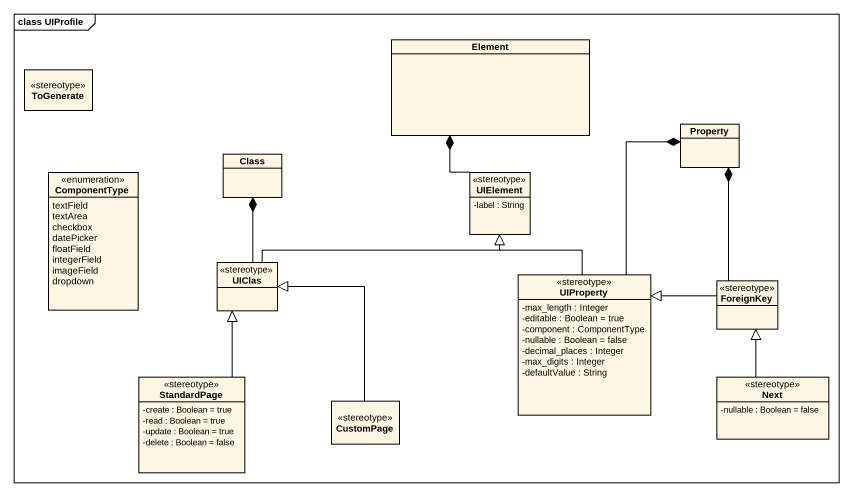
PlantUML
@startuml
mainframe class UIProfile
hide circle
hide empty members
skinparam classAttributeIconSize 0
class ToGenerate <<stereotype>>
class Element
class Property
enum ComponentType {
  textField
  textArea
  checkbox
  datePicker
  floatField
  integerField
  imageField
  dropdown
}
class "Class" as Class_
class UIElement <<stereotype>> {
  -label : String
}
class UIClas <<stereotype>>
class UIProperty <<stereotype>> {
  -max_length : Integer
  -editable : Boolean = true
  -component : ComponentType
  -nullable : Boolean = false
  -decimal_places : Integer
  -max_digits : Integer
  -defaultValue : String
}
class ForeignKey <<stereotype>>
class StandardPage <<stereotype>> {
  -create : Boolean = true
  -read : Boolean = true
  -update : Boolean = true
  -delete : Boolean = false
}
class Next <<stereotype>> {
  -nullable : Boolean = false
}
class CustomPage <<stereotype>>
UIElement -up-* Element
UIClas -up-* Class_
UIClas -right-|> UIElement
UIProperty -up-* Property
UIProperty -up-|> UIElement
ForeignKey -up-* Property
ForeignKey -left-|> UIProperty
StandardPage -up-|> UIClas
Next -up-|> ForeignKey
CustomPage -up-|> UIClas
@enduml
